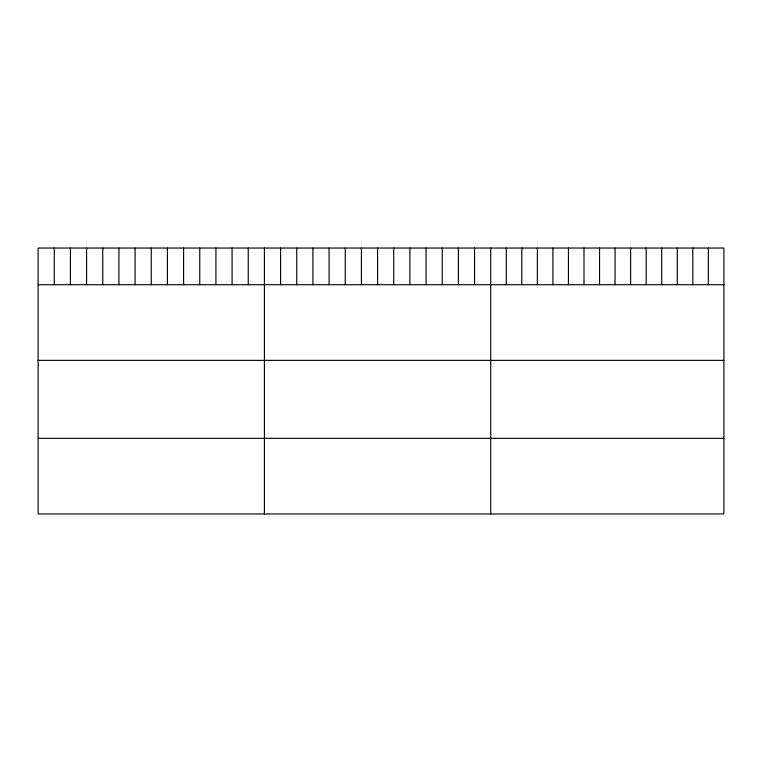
<?xml version="1.0" encoding="UTF-8"?>
<svg xmlns="http://www.w3.org/2000/svg" width="762" height="762" viewBox="0 0 762 762"><rect width="100%" height="100%" fill="white"/><g stroke="black" fill="none" stroke-linecap="round" stroke-linejoin="round"><path stroke-width="1.14" d="M723.9 284.721L723.9 513.959L38.1 513.959L38.1 248.041L723.9 248.041L723.9 284.721L38.1 284.721M38.1 360.369L723.9 360.369M38.1 438.312L723.9 438.312M708.355 248.041L708.355 284.721M692.81 248.041L692.81 284.721M677.266 248.041L677.266 284.721M661.721 248.041L661.721 284.721M646.176 248.041L646.176 284.721M630.631 248.041L630.631 284.721M615.086 248.041L615.086 284.721M599.542 248.041L599.542 284.721M583.997 248.041L583.997 284.721M568.452 248.041L568.452 284.721M552.907 248.041L552.907 284.721M537.362 248.041L537.362 284.721M521.818 248.041L521.818 284.721M506.273 248.041L506.273 284.721M490.728 248.041L490.728 513.959M474.564 248.041L474.564 284.721M458.4 248.041L458.4 284.721M442.236 248.041L442.236 284.721M426.063 248.041L426.063 284.721M409.899 248.041L409.899 284.721M393.735 248.041L393.735 284.721M377.571 248.041L377.571 284.721M361.407 248.041L361.407 284.721M345.243 248.041L345.243 284.721M329.079 248.041L329.079 284.721M312.906 248.041L312.906 284.721M296.742 248.041L296.742 284.721M280.578 248.041L280.578 284.721M264.414 248.041L264.414 513.959M248.25 248.041L248.25 284.721M232.086 248.041L232.086 284.721M215.922 248.041L215.922 284.721M199.749 248.041L199.749 284.721M183.585 248.041L183.585 284.721M167.421 248.041L167.421 284.721M151.257 248.041L151.257 284.721M135.093 248.041L135.093 284.721M118.929 248.041L118.929 284.721M102.765 248.041L102.765 284.721M86.592 248.041L86.592 284.721M70.428 248.041L70.428 284.721M54.264 248.041L54.264 284.721"/></g></svg>
